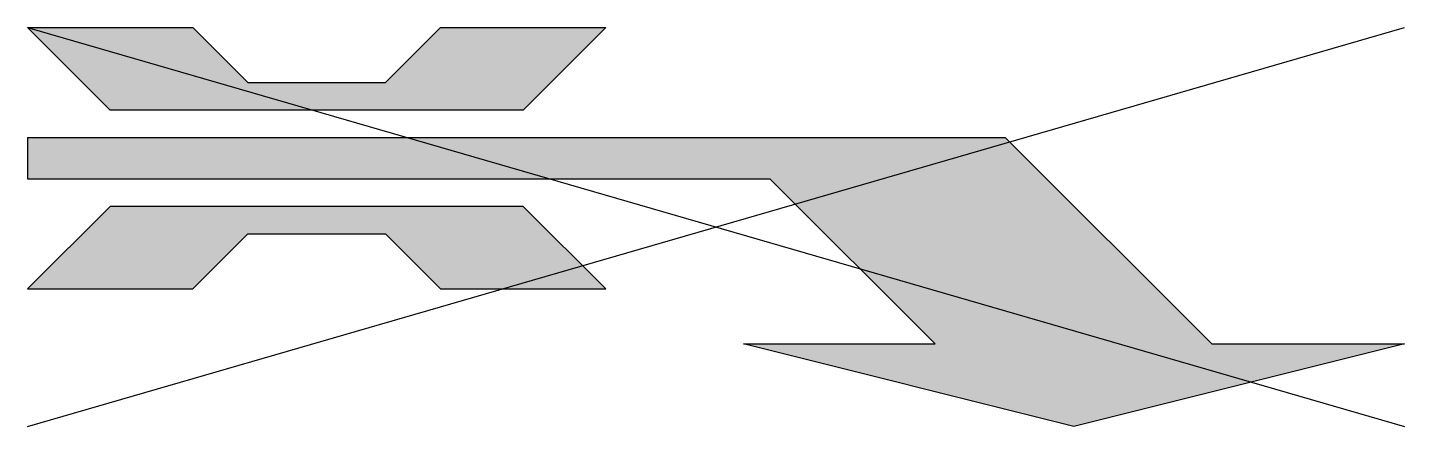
# Model space of a CAD drawing. Header units: metres. Extents: x 0 to 5, y -0.98 to 0.47.
import ezdxf

# ---------------------------------------------------------------- set-up
doc = ezdxf.new("R2010")
doc.units = ezdxf.units.M

msp = doc.modelspace()

# ---------------------------------------------------------------- hatches: boundary and pattern name
h = msp.add_hatch(color=256)
h.paths.add_polyline_path([(1.5, 0.475), (1.3, 0.275), (0.8, 0.275), (0.6, 0.475), (0, 0.475), (0.3, 0.175), (1.8, 0.175), (2.1, 0.475)])
h.paths.add_polyline_path([(0.3, -0.175), (0, -0.475), (0.6, -0.475), (0.8, -0.275), (1.3, -0.275), (1.5, -0.475), (2.1, -0.475), (1.8, -0.175)], flags=17)
h.paths.add_polyline_path([(2.6959, -0.075), (3.2959, -0.675), (2.6, -0.675), (3.8, -0.975), (5, -0.675), (4.3, -0.675), (3.55, 0.075), (0, 0.075), (0, -0.075)])

# ---------------------------------------------------------------- linework, layer by layer
for p, q in [((0, 0.075), (3.55, 0.075)), ((0, 0.075), (0, -0.075)), ((3.55, 0.075), (4.3, -0.675)), ((0, -0.075), (2.6959, -0.075)), ((2.6959, -0.075), (3.2959, -0.675)), ((2.6, -0.675), (3.2959, -0.675)), ((3.8, -0.975), (2.6, -0.675)), ((5, -0.675), (3.8, -0.975)), ((4.3, -0.675), (5, -0.675))]:
    msp.add_line(p, q)
at = {"flags": 128}
for points in [[(0, 0.475), (0.6, 0.475), (0.8, 0.275), (1.3, 0.275), (1.5, 0.475), (2.1, 0.475), (1.8, 0.175), (0.3, 0.175), (0, 0.475)], [(0, -0.975), (5, 0.475)], [(0, 0.475), (5, -0.975)], [(0, -0.475), (0.6, -0.475), (0.8, -0.275), (1.3, -0.275), (1.5, -0.475), (2.1, -0.475), (1.8, -0.175), (0.3, -0.175), (0, -0.475)]]:
    msp.add_lwpolyline(points, dxfattribs=at)

doc.saveas('drawing.dxf')
